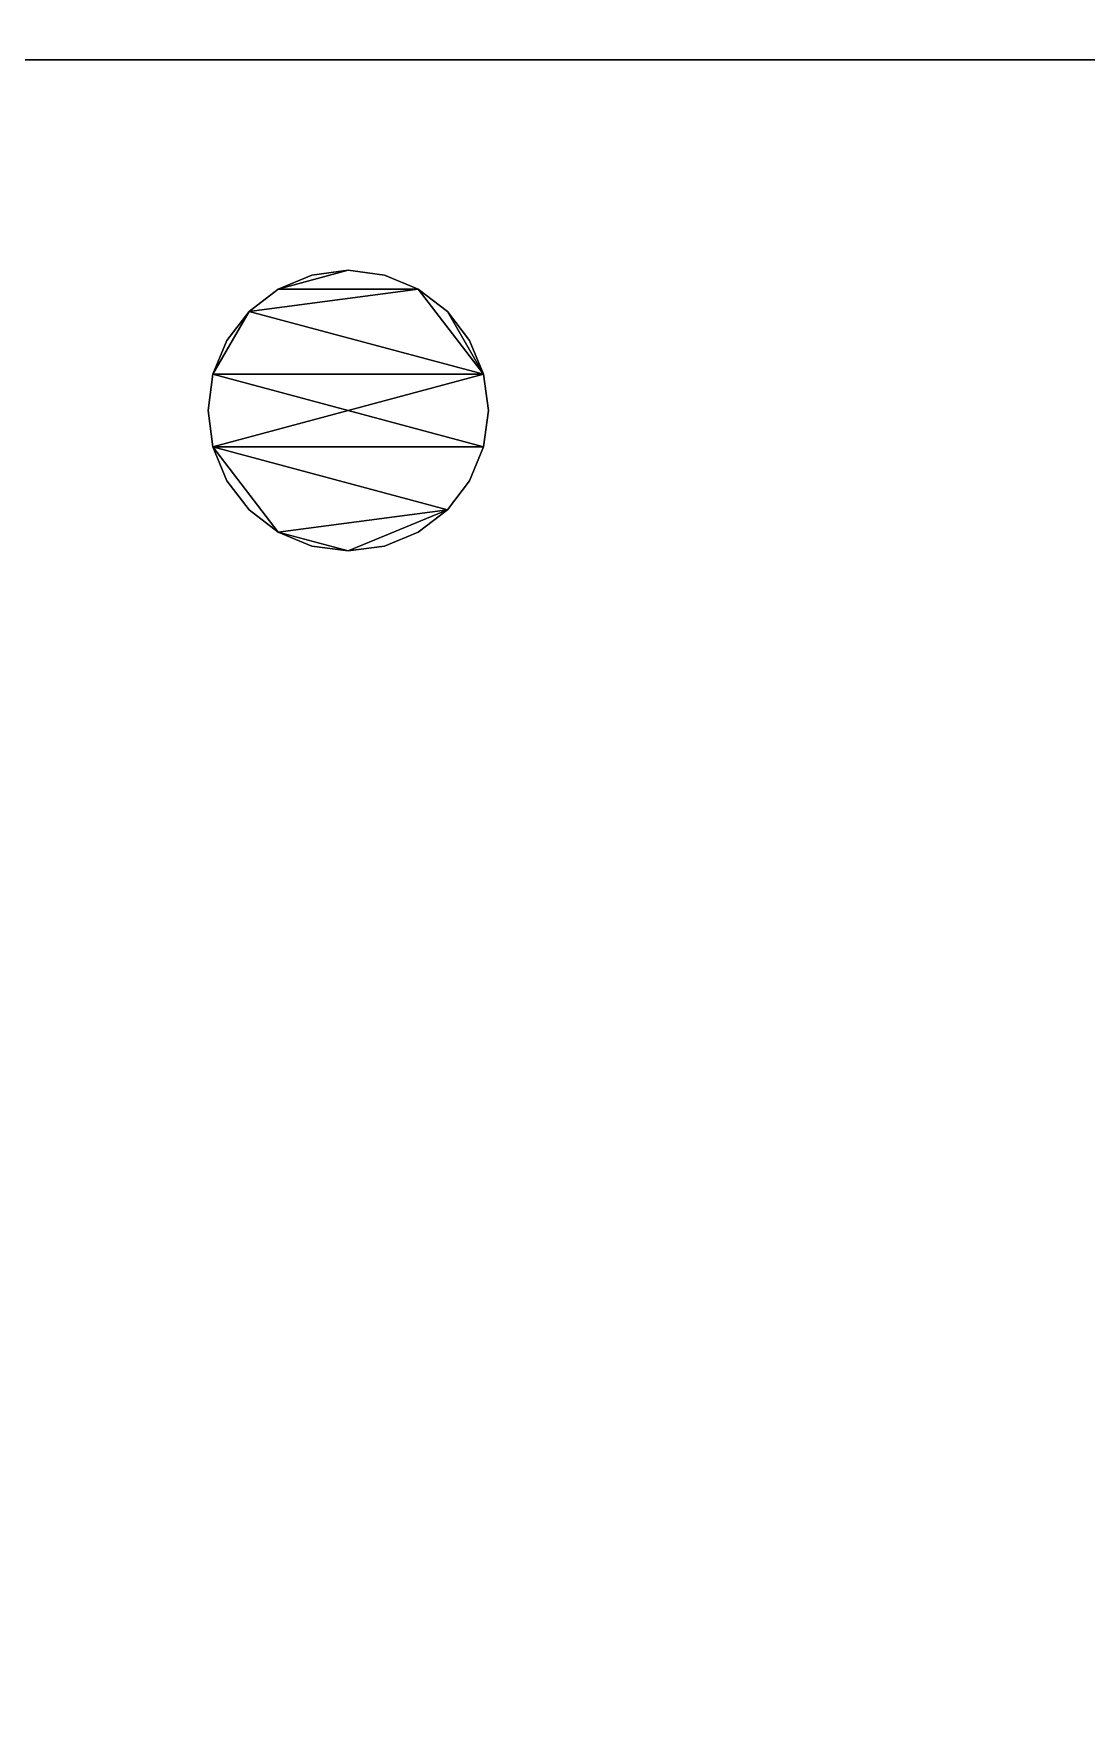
# Model space of a CAD drawing. Extents: x -1 to 2181, y -367 to 1.
# Drawn here: x 30.03 to 60.06, y -73.4 to -25.26 of the extents above; entities that cross this region are included whole.
import ezdxf

# ---------------------------------------------------------------- set-up
doc = ezdxf.new("R2010")
doc.units = 0
doc.layers.add('IQ_200_3D', color=1, linetype='Continuous')
doc.layers.add('IQ_204_2D', color=7, linetype='Continuous')

msp = doc.modelspace()

# ---------------------------------------------------------------- linework, layer by layer
at = {"layer": 'IQ_204_2D'}
msp.add_line((363, -26), (20, -26), dxfattribs=at)

# ---------------------------------------------------------------- meshes
at = {"layer": 'IQ_200_3D'}
mesh = msp.add_polyface(dxfattribs=at)
corners = [(2180, -350, 1218), (2180, 0, 1255), (0, 0, 1255), (0, -350, 1218), (2149, -296.852, 1223.618), (381, -296.852, 1223.618), (381, -54.761, 1249.211), (2149, -54.761, 1249.211)]
mesh.append_faces([[corners[k] for k in face] for face in [(1, 7, 0), (4, 0, 7)]], dxfattribs={"vtx0": -1, "vtx1": -1})
mesh.append_faces([[corners[k] for k in face] for face in [(0, 4, 5, 3), (6, 2, 3), (3, 5, 6)]], dxfattribs={"vtx0": -1, "vtx2": -1})
mesh.append_faces([[corners[k] for k in face] for face in [(6, 7, 1, 2)]], dxfattribs={"vtx1": -1, "vtx3": -1})
mesh = msp.add_polyface(dxfattribs=at)
corners = [(2180, -300, 1005), (0, -300, 1005), (0, 0, 1005), (2180, 0, 1005)]
mesh.append_faces([[corners[k] for k in face] for face in [(0, 1, 2, 3)]])
mesh = msp.add_polyface(dxfattribs=at)
corners = [(363, -330, 1220.114), (20, -330, 1220.114), (20, -26, 1252.251), (363, -26, 1252.251)]
mesh.append_faces([[corners[k] for k in face] for face in [(0, 1, 2, 3)]])
mesh = msp.add_polyface(dxfattribs=at)
corners = [(363, -26, 1252.251), (20, -26, 1252.251), (20, -26, 1266), (363, -26, 1266)]
mesh.append_faces([[corners[k] for k in face] for face in [(0, 1, 2, 3)]])
mesh = msp.add_polyface(dxfattribs=at)
corners = [(363, -26, 1266), (20, -26, 1266), (20, -330, 1266), (363, -330, 1266)]
mesh.append_faces([[corners[k] for k in face] for face in [(0, 1, 2, 3)]])
mesh = msp.add_polyface(dxfattribs=at)
corners = [(35, -36, 1005), (35.136, -37.035, 1005), (35.536, -38, 1005), (36.172, -38.828, 1005), (37, -39.464, 1005), (37.965, -39.864, 1005), (39, -40, 1005), (40.035, -39.864, 1005), (41, -39.464, 1005), (41.828, -38.828, 1005), (42.464, -38, 1005), (42.864, -37.035, 1005), (43, -36, 1005), (42.864, -34.965, 1005), (42.464, -34, 1005), (41.828, -33.172, 1005), (41, -32.536, 1005), (40.035, -32.136, 1005), (39, -32, 1005), (37.965, -32.136, 1005), (37, -32.536, 1005), (36.172, -33.172, 1005), (35.536, -34, 1005), (35.136, -34.965, 1005)]
mesh.append_faces([[corners[k] for k in face] for face in [(23, 21, 22)]], dxfattribs={"vtx0": -1})
mesh.append_faces([[corners[k] for k in face] for face in [(11, 1, 9, 10), (13, 1, 11, 12)]], dxfattribs={"vtx0": -1, "vtx1": -1})
mesh.append_faces([[corners[k] for k in face] for face in [(9, 1, 4)]], dxfattribs={"vtx0": -1, "vtx1": -1, "vtx2": -1})
mesh.append_faces([[corners[k] for k in face] for face in [(13, 16, 21, 23)]], dxfattribs={"vtx0": -1, "vtx1": -1, "vtx2": -1, "vtx3": -1})
mesh.append_faces([[corners[k] for k in face] for face in [(16, 20, 21)]], dxfattribs={"vtx0": -1, "vtx2": -1})
mesh.append_faces([[corners[k] for k in face] for face in [(19, 20, 18)]], dxfattribs={"vtx1": -1})
mesh.append_faces([[corners[k] for k in face] for face in [(7, 8, 9, 6), (2, 3, 4, 1)]], dxfattribs={"vtx2": -1})
mesh.append_faces([[corners[k] for k in face] for face in [(4, 5, 6, 9), (16, 17, 18, 20), (23, 0, 1, 13)]], dxfattribs={"vtx2": -1, "vtx3": -1})
mesh.append_faces([[corners[k] for k in face] for face in [(13, 14, 15, 16)]], dxfattribs={"vtx3": -1})
mesh = msp.add_polyface(dxfattribs=at)
corners = [(35, -36, 1000.39), (35.136, -34.965, 1000.39), (35.536, -34, 1000.39), (36.172, -33.172, 1000.39), (37, -32.536, 1000.39), (37.965, -32.136, 1000.39), (39, -32, 1000.39), (40.035, -32.136, 1000.39), (41, -32.536, 1000.39), (41.828, -33.172, 1000.39), (42.464, -34, 1000.39), (42.864, -34.965, 1000.39), (43, -36, 1000.39), (42.864, -37.035, 1000.39), (42.464, -38, 1000.39), (41.828, -38.828, 1000.39), (41, -39.464, 1000.39), (40.035, -39.864, 1000.39), (39, -40, 1000.39), (37.965, -39.864, 1000.39), (37, -39.464, 1000.39), (36.172, -38.828, 1000.39), (35.536, -38, 1000.39), (35.136, -37.035, 1000.39)]
mesh.append_faces([[corners[k] for k in face] for face in [(11, 9, 10), (6, 4, 5)]], dxfattribs={"vtx0": -1})
mesh.append_faces([[corners[k] for k in face] for face in [(13, 1, 11, 12)]], dxfattribs={"vtx0": -1, "vtx1": -1})
mesh.append_faces([[corners[k] for k in face] for face in [(15, 18, 20, 23)]], dxfattribs={"vtx0": -1, "vtx1": -1, "vtx2": -1, "vtx3": -1})
mesh.append_faces([[corners[k] for k in face] for face in [(17, 18, 15, 16), (22, 23, 20, 21), (19, 20, 18)]], dxfattribs={"vtx1": -1})
mesh.append_faces([[corners[k] for k in face] for face in [(3, 4, 8)]], dxfattribs={"vtx1": -1, "vtx2": -1})
mesh.append_faces([[corners[k] for k in face] for face in [(8, 9, 11, 3)]], dxfattribs={"vtx1": -1, "vtx2": -1, "vtx3": -1})
mesh.append_faces([[corners[k] for k in face] for face in [(6, 7, 8, 4), (1, 2, 3, 11), (13, 14, 15, 23), (23, 0, 1, 13)]], dxfattribs={"vtx2": -1, "vtx3": -1})
mesh = msp.add_polyface(dxfattribs=at)
corners = [(35, -36, 1005), (35.136, -34.965, 1005), (35.536, -34, 1005), (36.172, -33.172, 1005), (37, -32.536, 1005), (37.965, -32.136, 1005), (39, -32, 1005), (40.035, -32.136, 1005), (41, -32.536, 1005), (41.828, -33.172, 1005), (42.464, -34, 1005), (42.864, -34.965, 1005), (43, -36, 1005), (43, -36, 1000.39), (42.864, -34.965, 1000.39), (42.464, -34, 1000.39), (41.828, -33.172, 1000.39), (41, -32.536, 1000.39), (40.035, -32.136, 1000.39), (39, -32, 1000.39), (37.965, -32.136, 1000.39), (37, -32.536, 1000.39), (36.172, -33.172, 1000.39), (35.536, -34, 1000.39), (35.136, -34.965, 1000.39), (35, -36, 1000.39)]
mesh.append_faces([[corners[k] for k in face] for face in [(13, 14, 11, 12), (0, 1, 24, 25)]], dxfattribs={"vtx1": -1})
mesh.append_faces([[corners[k] for k in face] for face in [(14, 15, 10, 11), (16, 17, 8, 9), (15, 16, 9, 10), (17, 18, 7, 8), (6, 7, 18, 19), (19, 20, 5, 6), (20, 21, 4, 5), (22, 23, 2, 3), (21, 22, 3, 4), (23, 24, 1, 2)]], dxfattribs={"vtx1": -1, "vtx3": -1})
mesh = msp.add_polyface(dxfattribs=at)
corners = [(43, -36, 1005), (42.864, -37.035, 1005), (42.464, -38, 1005), (41.828, -38.828, 1005), (41, -39.464, 1005), (40.035, -39.864, 1005), (39, -40, 1005), (37.965, -39.864, 1005), (37, -39.464, 1005), (36.172, -38.828, 1005), (35.536, -38, 1005), (35.136, -37.035, 1005), (35, -36, 1005), (35, -36, 1000.39), (35.136, -37.035, 1000.39), (35.536, -38, 1000.39), (36.172, -38.828, 1000.39), (37, -39.464, 1000.39), (37.965, -39.864, 1000.39), (39, -40, 1000.39), (40.035, -39.864, 1000.39), (41, -39.464, 1000.39), (41.828, -38.828, 1000.39), (42.464, -38, 1000.39), (42.864, -37.035, 1000.39), (43, -36, 1000.39)]
mesh.append_faces([[corners[k] for k in face] for face in [(13, 14, 11, 12), (0, 1, 24, 25)]], dxfattribs={"vtx1": -1})
mesh.append_faces([[corners[k] for k in face] for face in [(14, 15, 10, 11), (16, 17, 8, 9), (15, 16, 9, 10), (17, 18, 7, 8), (6, 7, 18, 19), (19, 20, 5, 6), (20, 21, 4, 5), (22, 23, 2, 3), (21, 22, 3, 4), (23, 24, 1, 2)]], dxfattribs={"vtx1": -1, "vtx3": -1})

doc.saveas('drawing.dxf')
